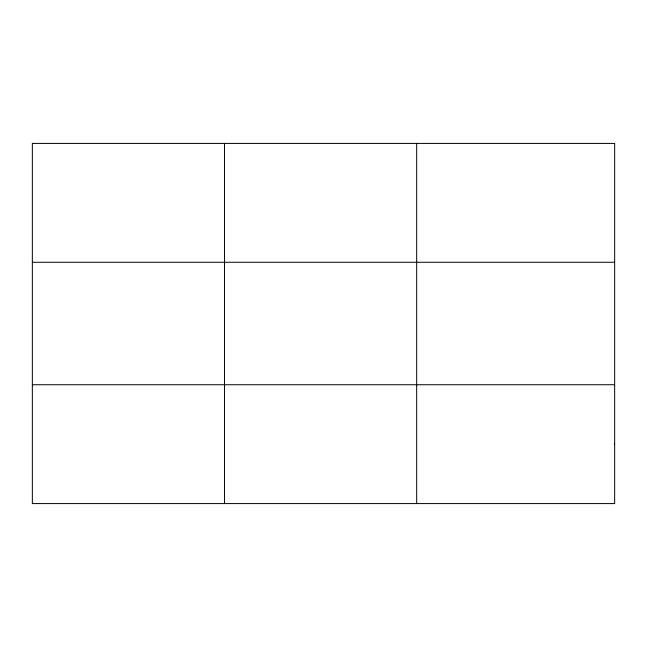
<?xml version="1.0" encoding="UTF-8"?>
<svg xmlns="http://www.w3.org/2000/svg" width="647" height="647" viewBox="0 0 647 647"><rect width="100%" height="100%" fill="white"/><g stroke="black" fill="none" stroke-linecap="round" stroke-linejoin="round"><path stroke-width="0.97" d="M224.509 503.584L224.509 143.416M416.668 503.584L416.668 143.416M32.35 262.27L614.65 262.27M32.35 384.73L614.65 384.73M614.65 444.157L614.65 503.584L32.35 503.584L32.35 143.416L614.65 143.416L614.65 444.157"/></g></svg>
